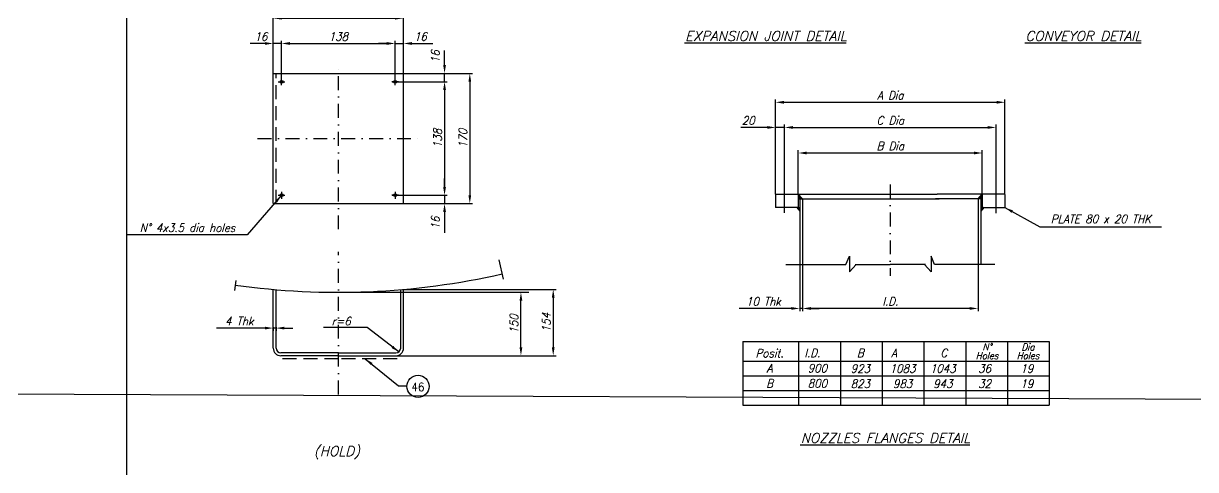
# Model space of a CAD drawing. Extents: x -16931 to 6849, y 1865 to 18685.
# Drawn here: x -5780 to 2635, y 9730 to 12935 of the extents above; entities that cross this region are included whole.
import ezdxf
from ezdxf.enums import TextEntityAlignment as Align

# ---------------------------------------------------------------- set-up
doc = ezdxf.new("R2010")
doc.units = 0
doc.header["$LTSCALE"] = 200
doc.header["$MEASUREMENT"] = 0
doc.linetypes.add('DASHDOT', pattern=[1, 0.5, -0.25, 0, -0.25])
doc.linetypes.add('DASHED', pattern=[0.75, 0.5, -0.25])
doc.layers.get('0').update_dxf_attribs({"linetype": 'CONTINUOUS'})
doc.layers.get('Defpoints').update_dxf_attribs({"linetype": 'CONTINUOUS'})
for name, color, linetype in [('2', 7, 'CONTINUOUS'), ('ASSIEME', 7, 'CONTINUOUS'), ('DIAFRAMMI', 1, 'CONTINUOUS'), ('QUOTA', 2, 'CONTINUOUS'), ('QUOTE', 1, 'CONTINUOUS'), ('VISTE', 7, 'CONTINUOUS')]:
    doc.layers.add(name, color=color, linetype=linetype)
doc.styles.add('PIERO', font='Romand', dxfattribs={"height": 3.5})
doc.styles.add('ROMANS', font='romans.shx', dxfattribs={"width": 0.9, "oblique": 15, "height": 60})
doc.styles.add('SIMPLEX2', font='SIMPLEX.shx', dxfattribs={"height": 40})
doc.dimstyles.get("Standard").update_dxf_attribs({"dimscale": 0, "dimtxt": 60, "dimasz": 18.75, "dimexe": 5, "dimexo": 0.0625, "dimgap": 5, "dimtad": 1, "dimdec": 0, "dimrnd": 0.5, "dimdsep": 46, "dimtxsty": 'ROMANS', "dimcen": 2.5, "dimaunit": 1, "dimadec": 0, "dimazin": 0, "dimtfac": 0.9, "dimtdec": 0, "dimtix": 1, "dimtmove": 2, "dimatfit": 3, "dimfxl": 1, "dimtolj": 1, "dimarcsym": 0})

# ---------------------------------------------------------------- blocks, each defined once
blk = doc.blocks.new('*D88')
at = {"layer": 'Defpoints', "color": 0, "linetype": 'Continuous'}
for p in [(-3051.7, 12972.2), (-3986.7, 12575.8), (-3051.7, 12575.8)]:
    blk.add_point(p, dxfattribs=at)
at = {"layer": 'QUOTA', "color": 1, "linetype": 'Continuous'}
for p, q in [((-3986.7, 12575.9), (-3986.7, 12992.2)), ((-3051.7, 12575.9), (-3051.7, 12992.2))]:
    blk.add_line(p, q, dxfattribs=at)
at = {"layer": 'QUOTA', "color": 0, "linetype": 'Continuous'}
blk.add_line((-3926.7, 12972.2), (-3111.7, 12972.2), dxfattribs=at)
for points in [[(-3926.7, 12982.2), (-3926.7, 12962.2), (-3986.7, 12972.2)], [(-3111.7, 12982.2), (-3111.7, 12962.2), (-3051.7, 12972.2)]]:
    blk.add_solid(points, dxfattribs=at)
at = {"layer": 'QUOTA', "color": 0, "linetype": 'Continuous', "insert": (-3519.2, 13022.2), "char_height": 60, "attachment_point": 5, "style": 'ROMANS'}
blk.add_mtext('\\A1;170', dxfattribs=at)
blk = doc.blocks.new('*D89')
at = {"layer": 'Defpoints', "color": 0, "linetype": 'Continuous'}
for p in [(-3111.7, 12790.8), (-3926.7, 12515.8), (-3111.7, 12515.8)]:
    blk.add_point(p, dxfattribs=at)
at = {"layer": 'QUOTA', "color": 1, "linetype": 'Continuous'}
for p, q in [((-3926.7, 12515.9), (-3926.7, 12810.8)), ((-3111.7, 12515.9), (-3111.7, 12810.8))]:
    blk.add_line(p, q, dxfattribs=at)
at = {"layer": 'QUOTA', "color": 0, "linetype": 'Continuous'}
blk.add_line((-3866.7, 12790.8), (-3171.7, 12790.8), dxfattribs=at)
for points in [[(-3866.7, 12800.8), (-3866.7, 12780.8), (-3926.7, 12790.8)], [(-3171.7, 12800.8), (-3171.7, 12780.8), (-3111.7, 12790.8)]]:
    blk.add_solid(points, dxfattribs=at)
at = {"layer": 'QUOTA', "color": 0, "linetype": 'Continuous', "insert": (-3519.2, 12840.8), "char_height": 60, "attachment_point": 5, "style": 'ROMANS'}
blk.add_mtext('\\A1;138', dxfattribs=at)
blk = doc.blocks.new('*D90')
at = {"layer": 'Defpoints', "color": 0, "linetype": 'Continuous'}
for p in [(-3073.8, 12575.8), (-3073.8, 11640.8), (-2575.6, 11640.8)]:
    blk.add_point(p, dxfattribs=at)
at = {"layer": 'QUOTA', "color": 1, "linetype": 'Continuous'}
for p, q in [((-3073.8, 12575.8), (-2555.6, 12575.8)), ((-3073.8, 11640.8), (-2555.6, 11640.8))]:
    blk.add_line(p, q, dxfattribs=at)
at = {"layer": 'QUOTA', "color": 0, "linetype": 'Continuous'}
blk.add_line((-2575.6, 12515.8), (-2575.6, 11700.8), dxfattribs=at)
for points in [[(-2585.6, 12515.8), (-2565.6, 12515.8), (-2575.6, 12575.8)], [(-2585.6, 11700.8), (-2565.6, 11700.8), (-2575.6, 11640.8)]]:
    blk.add_solid(points, dxfattribs=at)
at = {"layer": 'QUOTA', "color": 0, "linetype": 'Continuous', "insert": (-2625.6, 12108.3), "char_height": 60, "attachment_point": 5, "rotation": 90, "style": 'ROMANS'}
blk.add_mtext('\\A1;170', dxfattribs=at)
blk = doc.blocks.new('*D91')
at = {"layer": 'Defpoints', "color": 0, "linetype": 'Continuous'}
for p in [(-3133.8, 12515.8), (-3133.8, 11700.8), (-2757, 11700.8)]:
    blk.add_point(p, dxfattribs=at)
at = {"layer": 'QUOTA', "color": 1, "linetype": 'Continuous'}
for p, q in [((-3133.8, 12515.8), (-2737, 12515.8)), ((-3133.8, 11700.8), (-2737, 11700.8))]:
    blk.add_line(p, q, dxfattribs=at)
at = {"layer": 'QUOTA', "color": 0, "linetype": 'Continuous'}
blk.add_line((-2757, 12455.8), (-2757, 11760.8), dxfattribs=at)
for points in [[(-2767, 12455.8), (-2747, 12455.8), (-2757, 12515.8)], [(-2767, 11760.8), (-2747, 11760.8), (-2757, 11700.8)]]:
    blk.add_solid(points, dxfattribs=at)
at = {"layer": 'QUOTA', "color": 0, "linetype": 'Continuous', "insert": (-2807, 12108.3), "char_height": 60, "attachment_point": 5, "rotation": 90, "style": 'ROMANS'}
blk.add_mtext('\\A1;138', dxfattribs=at)
blk = doc.blocks.new('*D92')
at = {"layer": 'Defpoints', "color": 0, "linetype": 'Continuous'}
for p in [(-2294.4, 11003.6), (-2208.6, 11003.6), (-3106.7, 10548)]:
    blk.add_point(p, dxfattribs=at)
at = {"layer": 'QUOTA', "color": 1, "linetype": 'Continuous'}
for p, q in [((-2294.3, 11003.6), (-2188.6, 11003.6)), ((-3106.6, 10548), (-2188.6, 10548))]:
    blk.add_line(p, q, dxfattribs=at)
at = {"layer": 'QUOTA', "color": 0, "linetype": 'Continuous'}
blk.add_line((-2208.6, 10608), (-2208.6, 10943.6), dxfattribs=at)
for points in [[(-2218.6, 10943.6), (-2198.6, 10943.6), (-2208.6, 11003.6)], [(-2218.6, 10608), (-2198.6, 10608), (-2208.6, 10548)]]:
    blk.add_solid(points, dxfattribs=at)
at = {"layer": 'QUOTA', "color": 0, "linetype": 'Continuous', "insert": (-2258.6, 10775.8), "char_height": 60, "attachment_point": 5, "rotation": 90, "style": 'ROMANS'}
blk.add_mtext('\\A1;150', dxfattribs=at)
blk = doc.blocks.new('*D93')
at = {"layer": 'Defpoints', "color": 0, "linetype": 'Continuous'}
for p in [(-3051.7, 11024.4), (-3051.7, 10548), (-1976.8, 10548)]:
    blk.add_point(p, dxfattribs=at)
at = {"layer": 'QUOTA', "color": 1, "linetype": 'Continuous'}
for p, q in [((-3051.6, 11024.4), (-1956.8, 11024.4)), ((-3051.6, 10548), (-1956.8, 10548))]:
    blk.add_line(p, q, dxfattribs=at)
at = {"layer": 'QUOTA', "color": 0, "linetype": 'Continuous'}
blk.add_line((-1976.8, 10964.4), (-1976.8, 10608), dxfattribs=at)
for points in [[(-1986.8, 10964.4), (-1966.8, 10964.4), (-1976.8, 11024.4)], [(-1986.8, 10608), (-1966.8, 10608), (-1976.8, 10548)]]:
    blk.add_solid(points, dxfattribs=at)
at = {"layer": 'QUOTA', "color": 0, "linetype": 'Continuous', "insert": (-2026.8, 10786.2), "char_height": 60, "attachment_point": 5, "rotation": 90, "style": 'ROMANS'}
blk.add_mtext('\\A1;154', dxfattribs=at)
blk = doc.blocks.new('*D98')
at = {"layer": 'Defpoints', "color": 0, "linetype": 'Continuous'}
for p in [(-187.2, 11204.5), (1073.5, 11204.5), (-187.2, 10887.7)]:
    blk.add_point(p, dxfattribs=at)
at = {"layer": 'QUOTA', "color": 1, "linetype": 'Continuous'}
for p, q in [((-187.2, 11204.4), (-187.2, 10867.7)), ((1073.5, 11204.4), (1073.5, 10867.7))]:
    blk.add_line(p, q, dxfattribs=at)
at = {"layer": 'QUOTA', "color": 0, "linetype": 'Continuous'}
blk.add_line((1013.5, 10887.7), (-127.2, 10887.7), dxfattribs=at)
for points in [[(-127.2, 10897.7), (-127.2, 10877.7), (-187.2, 10887.7)], [(1013.5, 10897.7), (1013.5, 10877.7), (1073.5, 10887.7)]]:
    blk.add_solid(points, dxfattribs=at)
at = {"layer": 'QUOTA', "color": 0, "linetype": 'Continuous', "insert": (443.2, 10937.7), "char_height": 60, "attachment_point": 5, "style": 'ROMANS'}
blk.add_mtext('\\A1;I.D.', dxfattribs=at)
blk = doc.blocks.new('*D99')
at = {"layer": 'Defpoints', "color": 0, "linetype": 'Continuous'}
for p in [(1266.5, 12368.3), (-380.1, 11708.4), (1266.5, 11708.4)]:
    blk.add_point(p, dxfattribs=at)
at = {"layer": 'QUOTA', "color": 1, "linetype": 'Continuous'}
for p, q in [((-380.1, 11708.5), (-380.1, 12388.3)), ((1266.5, 11708.5), (1266.5, 12388.3))]:
    blk.add_line(p, q, dxfattribs=at)
at = {"layer": 'QUOTA', "color": 0, "linetype": 'Continuous'}
blk.add_line((-320.1, 12368.3), (1206.5, 12368.3), dxfattribs=at)
for points in [[(-320.1, 12378.3), (-320.1, 12358.3), (-380.1, 12368.3)], [(1206.5, 12378.3), (1206.5, 12358.3), (1266.5, 12368.3)]]:
    blk.add_solid(points, dxfattribs=at)
at = {"layer": 'QUOTA', "color": 0, "linetype": 'Continuous', "insert": (443.2, 12418.3), "char_height": 60, "attachment_point": 5, "style": 'ROMANS'}
blk.add_mtext('\\A1;A Dia', dxfattribs=at)
blk = doc.blocks.new('*D100')
at = {"layer": 'Defpoints', "color": 0, "linetype": 'Continuous'}
for p in [(1202.2, 12187.7), (-315.9, 11775.6), (1202.2, 11775.6)]:
    blk.add_point(p, dxfattribs=at)
at = {"layer": 'QUOTA', "color": 1, "linetype": 'Continuous'}
for p, q in [((-315.9, 11775.7), (-315.9, 12207.7)), ((1202.2, 11775.7), (1202.2, 12207.7))]:
    blk.add_line(p, q, dxfattribs=at)
at = {"layer": 'QUOTA', "color": 0, "linetype": 'Continuous'}
blk.add_line((-255.9, 12187.7), (1142.2, 12187.7), dxfattribs=at)
for points in [[(-255.9, 12197.7), (-255.9, 12177.7), (-315.9, 12187.7)], [(1142.2, 12197.7), (1142.2, 12177.7), (1202.2, 12187.7)]]:
    blk.add_solid(points, dxfattribs=at)
at = {"layer": 'QUOTA', "color": 0, "linetype": 'Continuous', "insert": (443.2, 12237.7), "char_height": 60, "attachment_point": 5, "style": 'ROMANS'}
blk.add_mtext('\\A1;C Dia', dxfattribs=at)
blk = doc.blocks.new('*D101')
at = {"layer": 'Defpoints', "color": 0, "linetype": 'Continuous'}
for p in [(1103.6, 12004.2), (-217.3, 11708.4), (1103.6, 11708.4)]:
    blk.add_point(p, dxfattribs=at)
at = {"layer": 'QUOTA', "color": 1, "linetype": 'Continuous'}
for p, q in [((-217.3, 11708.5), (-217.3, 12024.2)), ((1103.6, 11708.5), (1103.6, 12024.2))]:
    blk.add_line(p, q, dxfattribs=at)
at = {"layer": 'QUOTA', "color": 0, "linetype": 'Continuous'}
blk.add_line((-157.3, 12004.2), (1043.6, 12004.2), dxfattribs=at)
for points in [[(-157.3, 12014.2), (-157.3, 11994.2), (-217.3, 12004.2)], [(1043.6, 12014.2), (1043.6, 11994.2), (1103.6, 12004.2)]]:
    blk.add_solid(points, dxfattribs=at)
at = {"layer": 'QUOTA', "color": 0, "linetype": 'Continuous', "insert": (443.2, 12054.2), "char_height": 60, "attachment_point": 5, "style": 'ROMANS'}
blk.add_mtext('\\A1;B Dia', dxfattribs=at)

msp = doc.modelspace()

# ---------------------------------------------------------------- hatches: boundary and pattern name
at = {"layer": 'QUOTA', "linetype": 'Continuous'}
for points in [[(-187.2, 11674.1), (-217.3, 11708.4), (-217.3, 11674.1)], [(1103.6, 11674.1), (1103.6, 11708.4), (1073.5, 11674.1)], [(-217.3, 11612.4), (-222.1, 11612.4, -0.125654), (-230.8, 11614.6), (-207.2, 11586.3), (-207.2, 11612.4)], [(1103.6, 11612.4), (1108.5, 11612.4, 0.125654), (1117.1, 11614.6), (1093.5, 11586.3), (1093.5, 11612.4)]]:
    msp.add_hatch(color=0, dxfattribs=at).paths.add_polyline_path(points)

# ---------------------------------------------------------------- linework, layer by layer
at = {"color": 0, "linetype": 'ByBlock'}
for p, q in [((-4046.7, 12790.8), (-4152.2, 12790.8)), ((-3986.7, 12790.9), (-3986.7, 12810.8)), ((-3926.7, 12790.8), (-3986.7, 12790.8)), ((-3866.7, 12790.8), (-3806.7, 12790.8)), ((-3171.7, 12790.8), (-3231.7, 12790.8)), ((-3111.7, 12790.8), (-3051.7, 12790.8)), ((-3051.7, 12790.9), (-3051.7, 12810.8)), ((-2991.7, 12790.8), (-2840.6, 12790.8)), ((-2757, 12635.8), (-2757, 12741.3)), ((-2757, 12515.8), (-2757, 12575.8)), ((-2756.9, 12575.8), (-2737, 12575.8)), ((-2757, 12455.8), (-2757, 12395.8)), ((-380.1, 12187.7), (-380.1, 12207.7)), ((-315.9, 12187.7), (-315.9, 12207.7)), ((-440.1, 12187.7), (-630, 12187.7)), ((-315.9, 12187.7), (-380.1, 12187.7)), ((-255.9, 12187.7), (-195.9, 12187.7)), ((-2757, 11760.8), (-2757, 11820.8)), ((-2757, 11700.8), (-2757, 11640.8)), ((-2756.9, 11640.8), (-2737, 11640.8)), ((-2757, 11580.8), (-2757, 11429.7)), ((-207.2, 11204.4), (-207.2, 10867.7)), ((-267.2, 10887.7), (-641.7, 10887.7)), ((-187.2, 10887.7), (-207.2, 10887.7)), ((-127.2, 10887.7), (-67.2, 10887.7)), ((-4046.7, 10746.6), (-4394.1, 10746.6)), ((-3986.7, 10754), (-3986.7, 10726.6)), ((-3966.7, 10746.6), (-3986.7, 10746.6)), ((-3966.7, 10754), (-3966.7, 10726.6)), ((-3906.7, 10746.6), (-3846.7, 10746.6))]:
    msp.add_line(p, q, dxfattribs=at)
for points in [[(-4046.7, 12800.8), (-4046.7, 12780.8), (-3986.7, 12790.8)], [(-3866.7, 12800.8), (-3866.7, 12780.8), (-3926.7, 12790.8)], [(-3171.7, 12800.8), (-3171.7, 12780.8), (-3111.7, 12790.8)], [(-2991.7, 12800.8), (-2991.7, 12780.8), (-3051.7, 12790.8)], [(-2747, 12635.8), (-2767, 12635.8), (-2757, 12575.8)], [(-2747, 12455.8), (-2767, 12455.8), (-2757, 12515.8)], [(-440.1, 12197.7), (-440.1, 12177.7), (-380.1, 12187.7)], [(-255.9, 12197.7), (-255.9, 12177.7), (-315.9, 12187.7)], [(-2747, 11760.8), (-2767, 11760.8), (-2757, 11700.8)], [(-2747, 11580.8), (-2767, 11580.8), (-2757, 11640.8)], [(-267.2, 10897.7), (-267.2, 10877.7), (-207.2, 10887.7)], [(-127.2, 10897.7), (-127.2, 10877.7), (-187.2, 10887.7)], [(-4046.7, 10756.6), (-4046.7, 10736.6), (-3986.7, 10746.6)], [(-3906.7, 10756.6), (-3906.7, 10736.6), (-3966.7, 10746.6)]]:
    msp.add_solid(points, dxfattribs=at)
at = {"layer": 'ASSIEME', "color": 0, "linetype": 'DASHDOT'}
for p, q in [((-3519.2, 11456), (-3519.2, 12655.6)), ((-4098.8, 12108.3), (-2947.8, 12108.3)), ((-3519.2, 10270.8), (-3519.2, 11295.4))]:
    msp.add_line(p, q, dxfattribs=at)
at = {"layer": 'ASSIEME', "color": 0, "linetype": 'DASHED'}
msp.add_line((-3966.7, 11640.8), (-3966.7, 12575.8), dxfattribs=at)
at = {"layer": 'ASSIEME', "color": 0, "linetype": 'Continuous'}
for p, q in [((-380.1, 11708.4), (779.9, 11708.4)), ((-380.1, 11708.4), (-380.1, 11706.4)), ((-380.1, 11706.4), (-380.1, 11611.8)), ((-217.3, 11708.4), (-217.3, 11611.8)), ((1266.5, 11708.4), (779.9, 11708.4)), ((1103.6, 11708.4), (1103.6, 11611.8)), ((1266.5, 11706.4), (1266.5, 11611.8)), ((-222.1, 11612.4), (-220.1, 11612.4)), ((-217.3, 11674.1), (792.8, 11674.1)), ((-207.2, 11674.1), (-207.2, 11548.4)), ((-187.2, 11674.1), (-187.2, 11204.5)), ((1103.6, 11674.1), (766.9, 11674.1)), ((1073.5, 11674.1), (1073.5, 11204.5)), ((1093.5, 11674.1), (1093.5, 11548.4)), ((-217.3, 11611.8), (-380.1, 11611.8)), ((-207.2, 11561.8), (-207.2, 11204.5)), ((1093.5, 11561.8), (1093.5, 11204.5)), ((1103.6, 11611.8), (1266.5, 11611.8))]:
    msp.add_line(p, q, dxfattribs=at)
at = {"layer": 'Defpoints', "color": 0, "linetype": 'ByBlock'}
for p in [(-3986.7, 12790.8), (-3986.7, 12790.8), (-3051.7, 12790.8), (-3051.7, 12790.8), (-2757, 12575.8), (-2757, 12575.8), (-3926.7, 12515.8), (-3111.7, 12515.8), (-380.1, 12187.7), (-380.1, 12187.7), (-315.9, 12187.7), (-2757, 11640.8), (-2757, 11640.8), (-207.2, 11204.5), (-187.2, 11204.5), (-207.2, 10887.7), (-3986.7, 10754), (-3986.7, 10746.6), (-3966.7, 10754)]:
    msp.add_point(p, dxfattribs=at)
at = {"layer": 'DIAFRAMMI', "color": 0}
for p, q in [((-615.6, 10650), (1584.4, 10650)), ((-615.6, 10650), (-615.6, 10193.4)), ((-215.6, 10650), (-215.6, 10193.4)), ((84.4, 10650), (84.4, 10193.4)), ((384.4, 10650), (384.4, 10193.4)), ((684.4, 10650), (684.4, 10193.4)), ((984.4, 10650), (984.4, 10193.4)), ((1284.4, 10650), (1284.4, 10193.4)), ((1584.4, 10650), (1584.4, 10193.4)), ((-608.8, 10510.2), (1584.4, 10510.2)), ((-615.6, 10404.6), (1584.4, 10404.6)), ((-615.6, 10299), (1584.4, 10299)), ((-615.6, 10193.4), (1584.4, 10193.4))]:
    msp.add_line(p, q, dxfattribs=at)
at = {"layer": 'QUOTA', "color": 1, "linetype": 'Continuous'}
for p, q in [((-5041.4, 18685.2), (-5041.4, 1865.2)), ((-16931.4, 10324.3), (6748.6, 10218.1))]:
    msp.add_line(p, q, dxfattribs=at)
at = {"layer": 'QUOTA', "color": 0, "linetype": 'Continuous'}
for p, q in [((-3986.7, 11640.8), (-3986.7, 12575.8)), ((-3986.7, 12575.8), (-3051.7, 12575.8)), ((-3926.7, 12490.7), (-3926.7, 12541.2)), ((-3111.7, 12490.7), (-3111.7, 12541.2)), ((-3051.7, 11640.8), (-3051.7, 12575.8)), ((-3950.9, 12515.8), (-3903.1, 12515.8)), ((-3087.4, 12515.8), (-3135.2, 12515.8)), ((-3950.9, 11700.8), (-3903.1, 11700.8)), ((-3926.7, 11725.9), (-3926.7, 11675.4)), ((-3087.4, 11700.8), (-3135.2, 11700.8)), ((-3111.7, 11725.9), (-3111.7, 11675.4)), ((-315.9, 11575.4), (-315.9, 11775.6)), ((-187.2, 11674.1), (-217.3, 11708.4)), ((1073.5, 11674.1), (1103.6, 11708.4)), ((1202.2, 11571), (1202.2, 11775.6)), ((-3986.7, 11640.8), (-3051.7, 11640.8)), ((-230.8, 11614.6), (-207.2, 11586.3)), ((-222.1, 11612.4), (-209.4, 11612.4)), ((-217.3, 11612.4), (-207.1, 11612.4)), ((1117.1, 11614.6), (1093.5, 11586.3)), ((-2367.1, 11237.2), (-2335.3, 11097.9)), ((-307.2, 11204.5), (124.9, 11204.5)), ((124.9, 11204.5), (150.6, 11262.2)), ((150.6, 11262.2), (150.6, 11150.5)), ((150.6, 11150.5), (197.7, 11204.5)), ((191.8, 11204.5), (443.2, 11204.5)), ((694.6, 11204.5), (443.2, 11204.5)), ((735.7, 11150.5), (688.6, 11204.5)), ((761.4, 11204.5), (735.7, 11262.2)), ((735.7, 11262.2), (735.7, 11150.5)), ((1193.5, 11204.5), (761.4, 11204.5)), ((-4255.8, 11087.6), (-4265.8, 11017)), ((-3986.7, 10603), (-3986.7, 11024.4)), ((-3966.7, 10603), (-3966.7, 11024.4)), ((-3071.7, 10603), (-3071.7, 11024.4)), ((-3051.7, 10603), (-3051.7, 11024.4)), ((-3519.2, 11003.6), (-2152.8, 11003.6)), ((-3519.2, 10568), (-3931.7, 10568)), ((-3519.2, 10548), (-3931.7, 10548)), ((-3519.2, 10568), (-3106.7, 10568)), ((-3519.2, 10548), (-3106.7, 10548))]:
    msp.add_line(p, q, dxfattribs=at)
at = {"layer": 'QUOTA', "color": 0, "linetype": 'DASHDOT'}
msp.add_line((443.2, 11776.9), (443.2, 11120.9), dxfattribs=at)
at = {"layer": 'QUOTA', "color": 0, "linetype": 'DASHED'}
for p, q in [((-3519.2, 10525.6), (-3931.7, 10525.6)), ((-3097.3, 10525.6), (-3509.8, 10525.6))]:
    msp.add_line(p, q, dxfattribs=at)
at = {"layer": 'QUOTA', "color": 0, "linetype": 'Continuous'}
for centre in [(-3926.7, 12515.8), (-3111.7, 12515.8), (-3926.7, 11700.8), (-3111.7, 11700.8)]:
    msp.add_circle(centre, 10, dxfattribs=at)
for centre, radius, start, end in [((-3519.2, 16283.6), 5280, 261.93145, 282.85961), ((-3931.7, 10603), 55, 180, 270), ((-3931.7, 10603), 35, 180, 270), ((-3106.7, 10603), 55, 270, 0), ((-3106.7, 10603), 35, 270, 0)]:
    msp.add_arc(centre, radius, start, end, dxfattribs=at)
at = {"layer": 'QUOTE', "color": 0}
msp.add_circle((-2947.3, 10328), 80, dxfattribs=at)

# ---------------------------------------------------------------- texts
at = {"color": 0, "linetype": 'ByBlock', "char_height": 60, "attachment_point": 5, "style": 'ROMANS'}
for s, insert in [('\\A1;16', (-4075, 12840.8)), ('\\A1;16', (-2930.5, 12840.8)), ('20', (-576.8, 12237.7)), ('PLATE 80 x 20 THK', (1954.9, 11530.3)), ('N° 4x3.5 dia holes', (-4602.3, 11467.4)), ('10 Thk', (-468, 10937.7)), ('4 Thk', (-4230.5, 10796.6)), ('r=6', (-3498.8, 10796.6))]:
    msp.add_mtext(s, dxfattribs=dict(at, insert=insert))
at = {"color": 0, "linetype": 'ByBlock', "char_height": 60, "attachment_point": 5, "rotation": 90, "style": 'ROMANS'}
for insert in [(-2822.8, 12695.4), (-2822.8, 11501.2)]:
    msp.add_mtext('\\A1;16', dxfattribs=dict(at, insert=insert))
at = {"layer": '2', "color": 0, "style": 'SIMPLEX2', "width": 0.9}
msp.add_text('46', height=60, dxfattribs=at).set_placement((-2948.3, 10324), align=Align.MIDDLE_CENTER)
at = {"layer": 'QUOTE', "color": 0, "style": 'ROMANS', "oblique": 15, "width": 0.9}
for s, height, p in [('N%%d', 50, (1137.9, 10612.1)), ('Dia', 50, (1431.9, 10612.1)), ('Posit.', 60, (-423.6, 10567.8)), ('I.D.', 60, (-116.4, 10567.8)), ('B', 60, (227.9, 10567.8)), ('A', 60, (469.8, 10567.8)), ('C', 60, (827.3, 10567.8)), ('Holes', 50, (1137.9, 10548.8)), ('Holes', 50, (1431.9, 10548.8)), ('A', 60, (-423.6, 10458.4)), ('900', 60, (-80.3, 10458.4)), ('923', 60, (227.9, 10456)), ('1083', 60, (531.2, 10456)), ('1043', 60, (820.1, 10456)), ('36', 60, (1119.8, 10456)), ('19', 60, (1423.2, 10456)), ('B', 60, (-423.6, 10349.2)), ('800', 60, (-80.3, 10349.2)), ('823', 60, (227.9, 10346.8)), ('983', 60, (531.2, 10346.8)), ('943', 60, (820.1, 10346.8)), ('32', 60, (1119.8, 10346.8)), ('19', 60, (1423.2, 10346.8))]:
    msp.add_text(s, height=height, dxfattribs=at).set_placement(p, align=Align.MIDDLE)
at = {"layer": 'VISTE', "color": 0, "style": 'PIERO', "oblique": 15}
for s, p in [('%%uEXPANSION JOINT DETAIL', (-1030.1, 12809.3)), ('%%uCONVEYOR DETAIL', (1413.3, 12809.3)), ('%%uNOZZLES FLANGES DETAIL', (-199.8, 9923)), ('(HOLD)', (-3694.5, 9827.9))]:
    msp.add_text(s, height=70, dxfattribs=at).set_placement(p)

# ---------------------------------------------------------------- dimensions: what is measured, and where the dimension line sits
at = {"layer": 'QUOTA', "color": 0, "linetype": 'Continuous'}
for base, p1, p2, text, picture, middle in [((-3051.7, 12972.2), (-3986.7, 12575.8), (-3051.7, 12575.8), '170', '*D88', (-3519.2, 13022.2)), ((-3111.7, 12790.8), (-3926.7, 12515.8), (-3111.7, 12515.8), '138', '*D89', (-3519.2, 12840.8)), ((1266.5, 12368.3), (-380.1, 11708.4), (1266.5, 11708.4), 'A Dia', '*D99', (443.2, 12418.3)), ((1202.2, 12187.7), (-315.9, 11775.6), (1202.2, 11775.6), 'C Dia', '*D100', (443.2, 12237.7)), ((1103.6, 12004.2), (-217.3, 11708.4), (1103.6, 11708.4), 'B Dia', '*D101', (443.2, 12054.2)), ((-187.2, 10887.7), (1073.5, 11204.5), (-187.2, 11204.5), 'I.D.', '*D98', (443.2, 10937.7))]:
    dim = msp.add_linear_dim(base=base, p1=p1, p2=p2, text=text, dimstyle='Standard', override={"dimscale": 1, "dimtxt": 60, "dimasz": 60, "dimexe": 20, "dimgap": 20, "dimclre": 1, "dimtfac": 1, "dimtdec": 1, "dimtmove": 1, "dimtzin": 0}, dxfattribs=at)
    dim.commit()
    dim.dimension.update_dxf_attribs({"geometry": picture, "text_midpoint": middle})
for base, p1, p2, angle, text, picture, middle in [((-2575.6, 11640.8), (-3073.8, 12575.8), (-3073.8, 11640.8), 270, '170', '*D90', (-2625.6, 12108.3)), ((-2757, 11700.8), (-3133.8, 12515.8), (-3133.8, 11700.8), 270, '138', '*D91', (-2807, 12108.3)), ((-1976.8, 10548), (-3051.7, 11024.4), (-3051.7, 10548), 90, '154', '*D93', (-2026.8, 10786.2)), ((-2208.6, 11003.6), (-3106.7, 10548), (-2294.4, 11003.6), 90, '150', '*D92', (-2258.6, 10775.8))]:
    dim = msp.add_linear_dim(base=base, p1=p1, p2=p2, angle=angle, text=text, dimstyle='Standard', override={"dimscale": 1, "dimtxt": 60, "dimasz": 60, "dimexe": 20, "dimgap": 20, "dimclre": 1, "dimtfac": 1, "dimtdec": 1, "dimtmove": 1, "dimtzin": 0}, dxfattribs=at)
    dim.commit()
    dim.dimension.update_dxf_attribs({"geometry": picture, "text_midpoint": middle})

# ---------------------------------------------------------------- leaders
for points, override in [([(-3926.7, 11700.8), (-4174.1, 11417.1), (-5034.7, 11417.1)], {"dimscale": 1, "dimtxt": 60, "dimasz": 60, "dimexe": 20, "dimgap": 20, "dimclre": 1, "dimtfac": 1, "dimtdec": 1, "dimtzin": 0}), ([(1266.5, 11611.8), (1517, 11474.8), (2389.7, 11474.8)], {"dimscale": 1, "dimtxt": 60, "dimasz": 60, "dimexe": 20, "dimgap": 20, "dimtad": 0, "dimclre": 1, "dimtfac": 1, "dimtdec": 1, "dimtmove": 1, "dimtzin": 0}), ([(-3084.1, 10574.9), (-3311.8, 10750.3), (-3625.4, 10750.3)], {"dimscale": 1, "dimtxt": 60, "dimasz": 60, "dimexe": 20, "dimgap": 20, "dimclre": 1, "dimtfac": 1, "dimtdec": 1, "dimtzin": 0}), ([(-3326.6, 10525.9), (-3086.5, 10332.7), (-3028.2, 10332.7)], {"dimscale": 1, "dimtxt": 60, "dimasz": 60, "dimexe": 20, "dimgap": 20, "dimclre": 1, "dimtfac": 1, "dimtdec": 1, "dimtzin": 0})]:
    msp.add_leader(points, dimstyle='Standard', override=override, dxfattribs=at)

doc.saveas('drawing.dxf')
